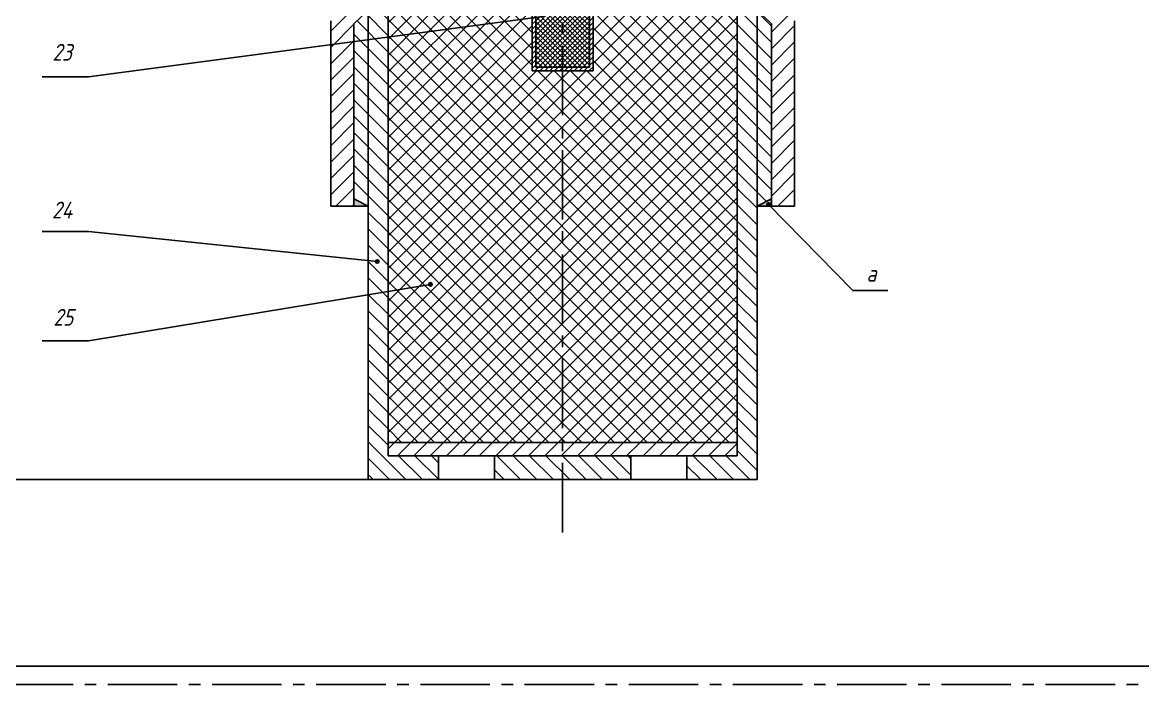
# Model space of a CAD drawing. Extents: x 8551 to 12754, y 3586 to 4451.
# Drawn here: x 8785 to 9092.2, y 3598.2 to 3779.7 of the extents above; entities that cross this region are included whole.
import ezdxf

# ---------------------------------------------------------------- set-up
doc = ezdxf.new("R2010")
doc.units = 0
doc.linetypes.add('CENTER2', pattern=[28.575, 19.05, -3.175, 3.175, -3.175])
doc.linetypes.add('HIDDEN2', pattern=[4.7625, 3.175, -1.5875])
for name, color, linetype in [('DUONGTAM', 3, 'CENTER2'), ('KHUAT', 2, 'HIDDEN2'), ('KICHTHUOC', 4, 'CONTINUOUS'), ('LIENDAM', 7, 'CONTINUOUS'), ('LIENMANH', 1, 'CONTINUOUS'), ('MATCAT', 5, 'CONTINUOUS'), ('TEXT', 6, 'CONTINUOUS')]:
    doc.layers.add(name, color=color, linetype=linetype)
doc.styles.add('CKT', font='Vnsimple.shx', dxfattribs={"width": 0.8, "height": 5})
pattern_1 = [(135, (8551.2714, 3598.2263), (-2.245064, -2.245064), [])]

msp = doc.modelspace()

# ---------------------------------------------------------------- hatches: boundary and pattern name
at = {"layer": 'KHUAT', "linetype": 'ByBlock'}
h = msp.add_hatch(dxfattribs=at)
h.set_pattern_fill('ANSI37', color=4, style=0)
h.set_pattern_definition([(45, (8551.2714, 3598.2263), (-2.245064, 2.245064), []), (135, (8551.2714, 3598.2263), (-2.245064, -2.245064), [])])
h.paths.add_polyline_path([(8933.18, 3664.59), (8981.05, 3664.59), (8981.05, 3793.26), (8946.27, 3793.26), (8946.27, 3789.57), (8941.52, 3789.57), (8941.52, 3766.44), (8933.18, 3766.44)])
h.paths.add_polyline_path([(8933.18, 3766.44), (8924.85, 3766.44), (8924.85, 3789.57), (8920.1, 3789.57), (8920.1, 3793.26), (8885.32, 3793.26), (8885.32, 3664.59), (8933.18, 3664.59)])
at = {"layer": 'KHUAT'}
for points in [[(8875.91, 3731.33), (8875.91, 3729.31), (8879.87, 3729.31)], [(8990.46, 3731.33), (8986.5, 3729.31), (8990.46, 3729.31)]]:
    msp.add_hatch(color=256, dxfattribs=at).paths.add_polyline_path(points)
at = {"layer": 'LIENDAM'}
h = msp.add_hatch(dxfattribs=at)
h.set_pattern_fill('ANSI31', color=3, angle=90, style=0)
h.set_pattern_definition(pattern_1)
h.paths.add_polyline_path([(8875.91, 3731.33), (8879.87, 3729.31), (8879.87, 3654.42), (8885.32, 3654.42), (8885.32, 3793.26), (8879.87, 3793.26), (8879.87, 3783.09), (8875.91, 3779.27)])
h.paths.add_polyline_path([(8981.05, 3654.42), (8986.5, 3654.42), (8986.5, 3729.31), (8990.46, 3731.33), (8990.46, 3779.27), (8986.5, 3783.09), (8986.5, 3793.26), (8981.05, 3793.26)])
h = msp.add_hatch(dxfattribs=at)
h.set_pattern_fill('ANSI31', color=5, scale=0.3, style=0)
h.set_pattern_definition([(45, (8551.2714, 3598.2263), (-0.6735192, 0.6735192), [])])
h.paths.add_polyline_path([(8925.85, 3781.08), (8924.85, 3780.95), (8924.85, 3766.44), (8933.18, 3766.44), (8933.18, 3767.44), (8925.85, 3767.44)])
h.paths.add_polyline_path([(8925.85, 3790.57), (8924.85, 3790.57), (8924.85, 3780.95), (8925.85, 3781.08)])
h.paths.add_polyline_path([(8941.52, 3790.57), (8940.52, 3790.57), (8940.52, 3767.44), (8933.18, 3767.44), (8933.18, 3766.44), (8941.52, 3766.44)])
h = msp.add_hatch(dxfattribs=at)
h.set_pattern_fill('ANSI37', color=3, scale=0.3, style=0)
h.set_pattern_definition([(45, (8551.2714, 3598.2263), (-0.6735192, 0.6735192), []), (135, (8551.2714, 3598.2263), (-0.6735192, -0.6735192), [])])
h.paths.add_polyline_path([(8940.52, 3785.91), (8939.52, 3785.91), (8939.52, 3789.57), (8933.18, 3789.57), (8933.18, 3767.44), (8940.52, 3767.44)])
h.paths.add_polyline_path([(8933.18, 3789.57), (8926.85, 3789.57), (8926.85, 3785.91), (8925.85, 3785.91), (8925.85, 3781.08), (8927.95, 3781.36, -1.067571), (8928.94, 3781.42, -0.936706), (8927.95, 3781.36), (8925.85, 3781.08), (8925.85, 3767.44), (8933.18, 3767.44)])
for points in [[(8990.18, 3729.8, 1), (8989.18, 3729.8, 1)], [(8882.85, 3714.18, 1), (8881.85, 3714.18, 1)], [(8897.43, 3707.91, 1), (8896.43, 3707.91, 1)]]:
    msp.add_hatch(color=6, dxfattribs=at).paths.add_polyline_path(points)
h = msp.add_hatch(dxfattribs=at)
h.set_pattern_fill('ANSI31', color=3, style=0)
h.set_pattern_definition([(45, (8551.2714, 3598.2263), (-2.245064, 2.245064), [])])
h.paths.add_polyline_path([(8933.18, 3660.93), (8933.18, 3664.59), (8885.32, 3664.59), (8885.32, 3660.93)])
h.paths.add_polyline_path([(8981.05, 3660.93), (8981.05, 3664.59), (8933.18, 3664.59), (8933.18, 3660.93)])
h = msp.add_hatch(dxfattribs=at)
h.set_pattern_fill('ANSI31', color=3, angle=90, style=0)
h.set_pattern_definition(pattern_1)
h.paths.add_polyline_path([(8899.09, 3660.93), (8885.32, 3660.93), (8885.32, 3654.42), (8899.09, 3654.42)])
h.paths.add_polyline_path([(8933.18, 3660.93), (8914.48, 3660.93), (8914.48, 3654.42), (8933.18, 3654.42)])
h.paths.add_polyline_path([(8951.89, 3660.93), (8933.18, 3660.93), (8933.18, 3654.42), (8951.89, 3654.42)])
h.paths.add_polyline_path([(8981.05, 3660.93), (8967.28, 3660.93), (8967.28, 3654.42), (8981.05, 3654.42)])

# ---------------------------------------------------------------- linework, layer by layer
at = {"layer": 'DUONGTAM'}
msp.add_line((8933.18, 3639.94), (8933.18, 4360.17), dxfattribs=at)
msp.add_lwpolyline([(8551.27, 3598.23), (9740.27, 3598.23), (9740.27, 4439.23), (8551.27, 4439.23)], close=True, dxfattribs=at)
at = {"layer": 'KICHTHUOC'}
for p, q in [((9012.71, 3706.28), (8989.68, 3729.8)), ((8933.18, 3654.42), (8722.25, 3654.42))]:
    msp.add_line(p, q, dxfattribs=at)
at = {"layer": 'LIENDAM'}
for p, q in [((8885.32, 3793.26), (8885.32, 3660.93)), ((8981.05, 3793.26), (8981.05, 3660.93)), ((8924.85, 3790.57), (8924.85, 3766.44)), ((8925.85, 3790.57), (8925.85, 3767.44)), ((8940.52, 3790.57), (8940.52, 3767.44)), ((8941.52, 3790.57), (8941.52, 3766.44)), ((8879.87, 3783.09), (8875.91, 3779.27)), ((8986.5, 3783.09), (8990.46, 3779.27)), ((8869.56, 3780.13), (8869.56, 3729.31)), ((8875.91, 3779.27), (8875.91, 3729.31)), ((8990.46, 3779.27), (8990.46, 3729.31)), ((8996.81, 3780.13), (8996.81, 3729.31)), ((8925.85, 3767.44), (8933.18, 3767.44)), ((8940.52, 3767.44), (8933.18, 3767.44)), ((8924.85, 3766.44), (8933.18, 3766.44)), ((8941.52, 3766.44), (8933.18, 3766.44)), ((8875.91, 3731.33), (8879.87, 3729.31)), ((8986.5, 3729.31), (8990.46, 3731.33)), ((8879.87, 3729.31), (8869.56, 3729.31)), ((8879.87, 3729.31), (8879.87, 3654.42)), ((8986.5, 3729.31), (8986.5, 3654.42)), ((8986.5, 3729.31), (8996.81, 3729.31)), ((9012.68, 3706.27), (9022.33, 3706.27)), ((8885.32, 3664.59), (8933.18, 3664.59)), ((8981.05, 3664.59), (8933.18, 3664.59)), ((8885.32, 3660.93), (8933.18, 3660.93)), ((8899.09, 3660.93), (8899.09, 3654.42)), ((8914.48, 3660.93), (8914.48, 3654.42)), ((8981.05, 3660.93), (8933.18, 3660.93)), ((8951.89, 3660.93), (8951.89, 3654.42)), ((8967.28, 3660.93), (8967.28, 3654.42)), ((8879.87, 3654.42), (8933.18, 3654.42)), ((8986.5, 3654.42), (8933.18, 3654.42))]:
    msp.add_line(p, q, dxfattribs=at)
msp.add_lwpolyline([(8571.27, 3603.23), (9735.27, 3603.23), (9735.27, 4434.23), (8571.27, 4434.23)], close=True, dxfattribs=at)
at = {"layer": 'LIENDAM', "color": 6}
for centre in [(8989.68, 3729.8), (8882.35, 3714.18), (8896.93, 3707.91)]:
    msp.add_circle(centre, 0.5, dxfattribs=at)
at = {"layer": 'LIENMANH'}
for p, q in [((8879.87, 3783.09), (8879.87, 3729.31)), ((8986.5, 3783.09), (8986.5, 3729.31))]:
    msp.add_line(p, q, dxfattribs=at)
at = {"layer": 'MATCAT', "linetype": 'Continuous'}
for p, q in [((8990.46, 3776.99), (9017.43, 3803.96)), ((8869.56, 3777.32), (8879.87, 3787.63)), ((8869.56, 3772.83), (8875.91, 3779.18)), ((8990.46, 3772.5), (8996.81, 3778.85)), ((8869.56, 3768.34), (8875.91, 3774.69)), ((8990.46, 3768.01), (8996.81, 3774.36)), ((8869.56, 3763.85), (8875.91, 3770.2)), ((8990.46, 3763.52), (8996.81, 3769.87)), ((8869.56, 3759.36), (8875.91, 3765.71)), ((8990.46, 3759.03), (8996.81, 3765.38)), ((8869.56, 3754.87), (8875.91, 3761.22)), ((8990.46, 3754.54), (8996.81, 3760.89)), ((8869.56, 3750.38), (8875.91, 3756.73)), ((8990.46, 3750.05), (8996.81, 3756.4)), ((8869.56, 3745.89), (8875.91, 3752.24)), ((8990.46, 3745.56), (8996.81, 3751.91)), ((8869.56, 3741.4), (8875.91, 3747.75)), ((8990.46, 3741.07), (8996.81, 3747.42)), ((8869.56, 3736.91), (8875.91, 3743.26)), ((8990.46, 3736.58), (8996.81, 3742.93)), ((8869.56, 3732.42), (8875.91, 3738.77)), ((8990.46, 3732.08), (8996.81, 3738.44)), ((8870.94, 3729.31), (8875.91, 3734.28)), ((8992.17, 3729.31), (8996.81, 3733.95)), ((8875.43, 3729.31), (8875.91, 3729.79)), ((8996.66, 3729.31), (8996.81, 3729.46))]:
    msp.add_line(p, q, dxfattribs=at)
at = {"layer": 'TEXT', "color": 6}
msp.add_line((8803.18, 3764.77), (8928.44, 3781.42), dxfattribs=at)
at = {"layer": 'TEXT', "color": 0}
for p, q in [((8803.18, 3764.77), (8790.42, 3764.77)), ((8803.18, 3722.4), (8790.42, 3722.4)), ((8803.18, 3692.4), (8790.42, 3692.4))]:
    msp.add_line(p, q, dxfattribs=at)
at = {"layer": 'TEXT'}
for p, q in [((8803.18, 3722.4), (8882.35, 3714.18)), ((8803.18, 3692.4), (8896.93, 3707.91))]:
    msp.add_line(p, q, dxfattribs=at)

# ---------------------------------------------------------------- texts
at = {"layer": 'LIENMANH', "style": 'CKT', "oblique": 15, "width": 0.8}
msp.add_text('a', height=4.61, rotation=359.7334, dxfattribs=at).set_placement((9016.49, 3708.64))
at = {"layer": 'TEXT', "color": 6, "style": 'CKT', "oblique": 15, "width": 0.8}
for s, p in [('23', (8793.23, 3769.21)), ('24', (8793.11, 3725.98)), ('25', (8793.5, 3696.59))]:
    msp.add_text(s, height=4.61, rotation=359.7334, dxfattribs=at).set_placement(p)

doc.saveas('drawing.dxf')
